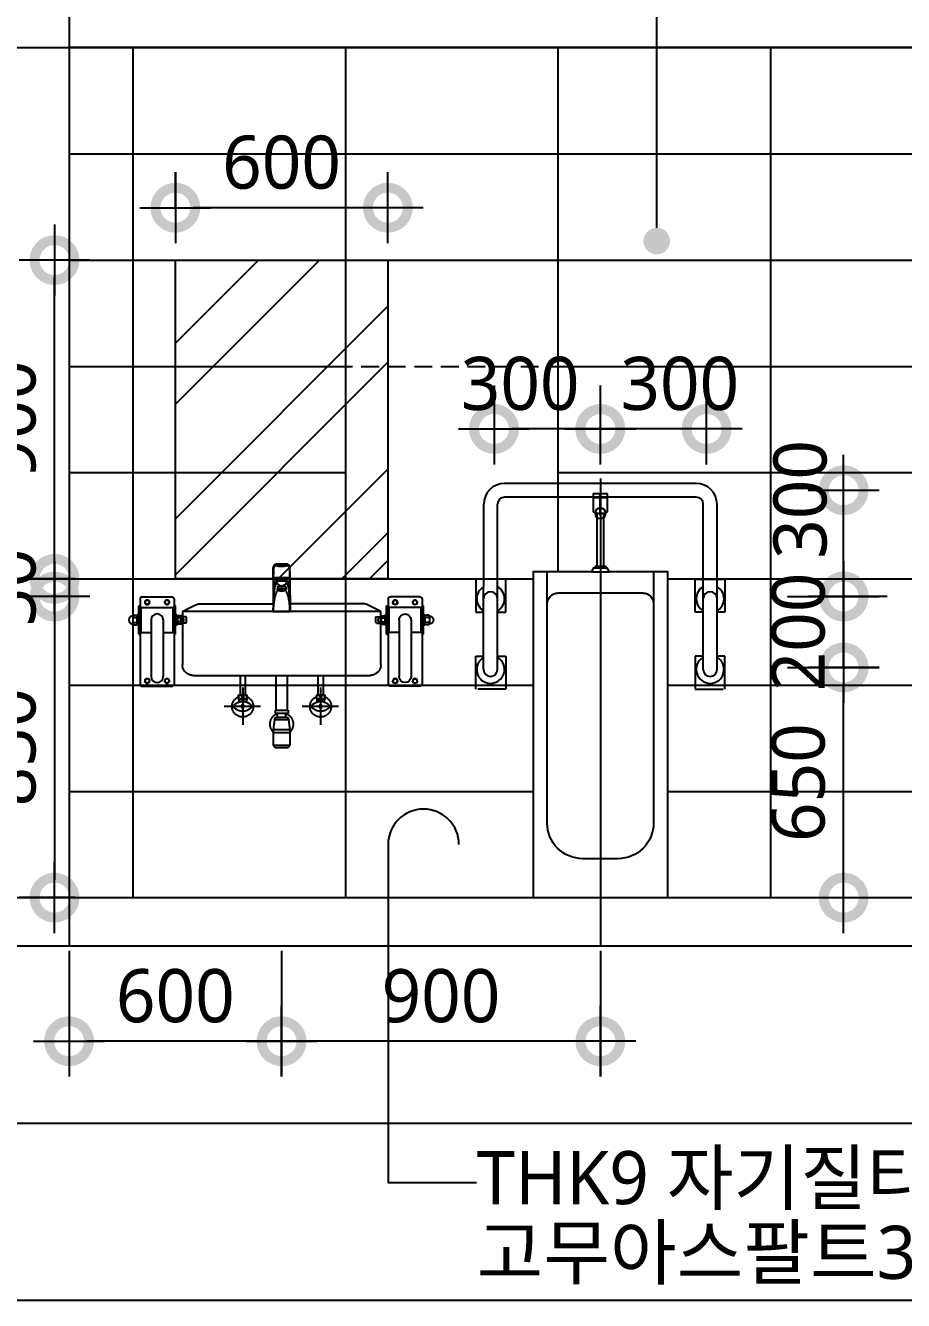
# Model space of a CAD drawing. Header units: millimetres. Extents: x 2213 to 82676, y 1050 to 28650.
# Drawn here: x 19831 to 22310, y 1550 to 5150 of the extents above; entities that cross this region are included whole.
import ezdxf
from ezdxf import colors
from ezdxf.entities.mleader import LeaderData, LeaderLine
from ezdxf.enums import TextEntityAlignment as Align
from ezdxf.math import Vec2, Vec3

# ---------------------------------------------------------------- set-up
doc = ezdxf.new("R2010")
doc.units = ezdxf.units.MM
doc.header["$LTSCALE"] = 200
doc.header["$PDMODE"] = 3
for name, pattern in [('CEN', [62, 60, -1, 0, -1]), ('CEN-GAUN', [32.2, 30, -1, 0.2, -1]), ('CENTERX2', [101.6, 63.5, -12.7, 12.7, -12.7]), ('HIDDEN', [0.375, 0.25, -0.125])]:
    doc.linetypes.add(name, pattern=pattern)
doc.layers.get('Defpoints').update_dxf_attribs({"color": 137})
for name, color, linetype in [('01-CEN', 1, 'CEN'), ('01HAT', 8, 'Continuous'), ('01TOILET', 6, 'Continuous'), ('1', 1, 'Continuous'), ('2', 2, 'Continuous'), ('A-ELE-2', 9, 'Continuous'), ('A-FIX', 5, 'Continuous'), ('A-HAT', 253, 'Continuous'), ('CEN', 1, 'CEN-GAUN'), ('DIM', 7, 'Continuous'), ('FIN', 5, 'Continuous'), ('FIX', 7, 'Continuous'), ('FUR', 8, 'HIDDEN'), ('HAT-BRICK', 8, 'Continuous'), ('SYM-LEAD', 6, 'Continuous'), ('TEXT', 3, 'Continuous'), ('방수한계선', 4, 'HIDDEN')]:
    doc.layers.add(name, color=color, linetype=linetype)
doc.layers.add('02Waste', color=171, linetype='Continuous', plot=False)
doc.styles.add('맑은고딕', font='malgun.ttf')
doc.styles.add('스타일1', font='malgun.ttf')
doc.dimstyles.new('CJA-50', dxfattribs={"dimscale": 50, "dimtxt": 3, "dimasz": 1, "dimexe": 2, "dimexo": 3, "dimgap": 1, "dimtad": 1, "dimdec": 0, "dimzin": 1, "dimdsep": 46, "dimlunit": 6, "dimtxsty": '스타일1', "dimblk": 'GAUN-DOT', "dimcen": -2, "dimdle": 2, "dimclrd": 256, "dimclre": 256, "dimclrt": 3, "dimadec": 0, "dimazin": 0, "dimtfac": 1, "dimtdec": 0, "dimtix": 1, "dimtmove": 2, "dimatfit": 3, "dimldrblk": 'DOTSMALL', "dimfxl": 1, "dimtolj": 1, "dimtzin": 1, "dimarcsym": 0})

# ---------------------------------------------------------------- blocks, each defined once
blk = doc.blocks.new('_DOT')
at = {"color": 0, "linetype": 'ByBlock'}
blk.add_line((-0.5, 0), (-1, 0), dxfattribs=at)
at = {"color": 0, "linetype": 'ByBlock', "const_width": 0.5}
blk.add_lwpolyline([(-0.25, 0, 1), (0.25, 0, 1)], format="xyb", close=True, dxfattribs=at)
blk = doc.blocks.new('GAUN-DOT')
at = {"linetype": 'ByBlock'}
for p, q in [((0, -2), (0, 2)), ((2, 0), (-2, 0))]:
    blk.add_line(p, q, dxfattribs=at)
at = {"const_width": 2.25}
blk.add_lwpolyline([(0, 0.28125, 1), (0, -0.28125, 1)], format="xyb", close=True, dxfattribs=at)
blk = doc.blocks.new('*D350')
at = {"layer": 'Defpoints', "color": 0, "transparency": 16777216}
for p in [(20554.5, 2687.4), (21454.5, 2687.4), (20554.5, 2282)]:
    blk.add_point(p, dxfattribs=at)
at = {"layer": 'DIM', "lineweight": -2, "transparency": 16777216}
for p, q in [((20554.5, 2537.4), (20554.5, 2182)), ((21454.5, 2537.4), (21454.5, 2182)), ((21404.5, 2282), (20604.5, 2282))]:
    blk.add_line(p, q, dxfattribs=at)
at = {"layer": 'DIM', "lineweight": -2, "transparency": 16777216, "xscale": 50, "yscale": 50, "zscale": 50, "rotation": 180}
blk.add_blockref('GAUN-DOT', (20554.5, 2282), dxfattribs=at)
at = {"layer": 'DIM', "lineweight": -2, "transparency": 16777216, "xscale": 50, "yscale": 50, "zscale": 50}
blk.add_blockref('GAUN-DOT', (21454.5, 2282), dxfattribs=at)
at = {"layer": 'DIM', "color": 3, "transparency": 16777216, "insert": (21004.5, 2409.5), "char_height": 150, "attachment_point": 5, "style": '맑은고딕'}
blk.add_mtext('\\A1;900', dxfattribs=at)
blk = doc.blocks.new('_DotSmall')
at = {"layer": 'DIM'}
h = blk.add_hatch(color=256, dxfattribs=at)
edge = h.paths.add_edge_path()
edge.add_arc((0, 0), 0.2, 0, 360)
at = {"layer": 'DIM', "linetype": 'ByBlock'}
blk.add_circle((0, 0), 0.2, dxfattribs=at)
blk = doc.blocks.new('*D351')
at = {"layer": 'Defpoints', "color": 0, "transparency": 16777216}
for p in [(21832.9, 3337.3), (22141.3, 3337.3), (21943.9, 2687.4)]:
    blk.add_point(p, dxfattribs=at)
at = {"layer": 'DIM', "lineweight": -2, "transparency": 16777216}
for p, q in [((21982.9, 3337.3), (22241.3, 3337.3)), ((22141.3, 2737.4), (22141.3, 3287.3)), ((22093.9, 2687.4), (22241.3, 2687.4))]:
    blk.add_line(p, q, dxfattribs=at)
at = {"layer": 'DIM', "lineweight": -2, "transparency": 16777216, "xscale": 50, "yscale": 50, "zscale": 50}
for p, rotation in [((22141.3, 3337.3), 90), ((22141.3, 2687.4), 270)]:
    blk.add_blockref('GAUN-DOT', p, dxfattribs=dict(at, rotation=rotation))
at = {"layer": 'DIM', "color": 3, "transparency": 16777216, "insert": (22013.8, 3012.3), "char_height": 150, "attachment_point": 5, "rotation": 90, "style": '맑은고딕'}
blk.add_mtext('\\A1;650', dxfattribs=at)
blk = doc.blocks.new('*D352')
at = {"layer": 'Defpoints', "color": 0, "transparency": 16777216}
for p in [(21154.2, 4010.7), (21154.2, 3983.6), (21454.5, 3796.6)]:
    blk.add_point(p, dxfattribs=at)
at = {"layer": 'DIM', "lineweight": -2, "transparency": 16777216}
for p, q in [((21154.2, 4133.6), (21154.2, 4110.7)), ((21454.5, 3946.6), (21454.5, 4110.7)), ((21404.5, 4010.7), (21204.2, 4010.7))]:
    blk.add_line(p, q, dxfattribs=at)
at = {"layer": 'DIM', "lineweight": -2, "transparency": 16777216, "xscale": 50, "yscale": 50, "zscale": 50, "rotation": 180}
blk.add_blockref('GAUN-DOT', (21154.2, 4010.7), dxfattribs=at)
at = {"layer": 'DIM', "lineweight": -2, "transparency": 16777216, "xscale": 50, "yscale": 50, "zscale": 50}
blk.add_blockref('GAUN-DOT', (21454.5, 4010.7), dxfattribs=at)
at = {"layer": 'DIM', "color": 3, "transparency": 16777216, "insert": (21228.1, 4138.2), "char_height": 150, "attachment_point": 5, "style": '맑은고딕'}
blk.add_mtext('\\A1;300', dxfattribs=at)
blk = doc.blocks.new('*D353')
at = {"layer": 'Defpoints', "color": 0, "transparency": 16777216}
for p in [(21454.2, 4010.7), (21454.2, 3983.6), (21754.5, 3796.6)]:
    blk.add_point(p, dxfattribs=at)
at = {"layer": 'DIM', "lineweight": -2, "transparency": 16777216}
for p, q in [((21454.2, 4133.6), (21454.2, 4110.7)), ((21754.5, 3946.6), (21754.5, 4110.7)), ((21704.5, 4010.7), (21504.2, 4010.7))]:
    blk.add_line(p, q, dxfattribs=at)
at = {"layer": 'DIM', "lineweight": -2, "transparency": 16777216, "xscale": 50, "yscale": 50, "zscale": 50, "rotation": 180}
blk.add_blockref('GAUN-DOT', (21454.2, 4010.7), dxfattribs=at)
at = {"layer": 'DIM', "lineweight": -2, "transparency": 16777216, "xscale": 50, "yscale": 50, "zscale": 50}
blk.add_blockref('GAUN-DOT', (21754.5, 4010.7), dxfattribs=at)
at = {"layer": 'DIM', "color": 3, "transparency": 16777216, "insert": (21678.7, 4138.2), "char_height": 150, "attachment_point": 5, "style": '맑은고딕'}
blk.add_mtext('\\A1;300', dxfattribs=at)
blk = doc.blocks.new('*D354')
at = {"layer": 'Defpoints', "color": 0, "transparency": 16777216}
for p in [(22114.2, 3537.7), (22141.3, 3537.7), (21832.9, 3337.3)]:
    blk.add_point(p, dxfattribs=at)
at = {"layer": 'DIM', "lineweight": -2, "transparency": 16777216}
for p, q in [((22141.3, 3587.7), (22141.3, 3637.7)), ((22141.3, 3337.3), (22141.3, 3537.7)), ((22264.2, 3537.7), (22241.3, 3537.7)), ((21982.9, 3337.3), (22241.3, 3337.3)), ((22141.3, 3287.3), (22141.3, 3237.3))]:
    blk.add_line(p, q, dxfattribs=at)
at = {"layer": 'DIM', "lineweight": -2, "transparency": 16777216, "xscale": 50, "yscale": 50, "zscale": 50}
for p, rotation in [((22141.3, 3537.7), 270), ((22141.3, 3337.3), 90)]:
    blk.add_blockref('GAUN-DOT', p, dxfattribs=dict(at, rotation=rotation))
at = {"layer": 'DIM', "color": 3, "transparency": 16777216, "insert": (22013.8, 3437.5), "char_height": 150, "attachment_point": 5, "rotation": 90, "style": '맑은고딕'}
blk.add_mtext('\\A1;200', dxfattribs=at)
blk = doc.blocks.new('*D355')
at = {"layer": 'Defpoints', "color": 0, "transparency": 16777216}
for p in [(21943.9, 3837.7), (22141.3, 3837.7), (21832.9, 3537.3)]:
    blk.add_point(p, dxfattribs=at)
at = {"layer": 'DIM', "lineweight": -2, "transparency": 16777216}
for p, q in [((22141.3, 3887.7), (22141.3, 3937.7)), ((22093.9, 3837.7), (22241.3, 3837.7)), ((22141.3, 3537.3), (22141.3, 3837.7)), ((21982.9, 3537.3), (22241.3, 3537.3)), ((22141.3, 3487.3), (22141.3, 3437.3))]:
    blk.add_line(p, q, dxfattribs=at)
at = {"layer": 'DIM', "lineweight": -2, "transparency": 16777216, "xscale": 50, "yscale": 50, "zscale": 50}
for p, rotation in [((22141.3, 3837.7), 270), ((22141.3, 3537.3), 90)]:
    blk.add_blockref('GAUN-DOT', p, dxfattribs=dict(at, rotation=rotation))
at = {"layer": 'DIM', "color": 3, "transparency": 16777216, "insert": (22019, 3811.7), "char_height": 150, "attachment_point": 5, "rotation": 90, "style": '맑은고딕'}
blk.add_mtext('\\A1;300', dxfattribs=at)
blk = doc.blocks.new('2E-T203')
at = {"layer": '01TOILET'}
for p, q in [((20, 1130), (-20, 1130)), ((-10, 1085), (10, 1085)), ((25, 920), (-25, 920)), ((-20, 930), (20, 930)), ((-15, 935), (15, 935)), ((-120, 860), (120, 860))]:
    blk.add_line(p, q, dxfattribs=at)
blk.add_lwpolyline([(-20, 1140), (20, 1140), (20, 1090), (10, 1085), (10, 935), (15, 935), (15, 930), (20, 930), (25, 920), (190, 920), (190, 0), (-190, 0), (-190, 920), (-25, 920), (-20, 930), (-15, 930), (-15, 935), (-10, 935), (-10, 1085), (-20, 1090)], close=True, dxfattribs=at)
blk.add_lwpolyline([(-150, 920), (-150, 210, 0.414214), (-50, 110), (50, 110, 0.414214), (150, 210), (150, 920)], format="xyb", dxfattribs=at)
blk.add_circle((0, 1085), 15, dxfattribs=at)
for centre, start, end in [((-120, 830), 90, 180), ((120, 830), 0, 90)]:
    blk.add_arc(centre, 30, start, end, dxfattribs=at)
blk = doc.blocks.new('SAN-SA2')
at = {"layer": 'CEN'}
blk.add_line((0, 1183.2), (0, -136.2), dxfattribs=at)
at = {"layer": 'FIN'}
blk.add_line((-0.3, 1080), (-0.3, 1140), dxfattribs=at)
at = {"layer": 'FIX', "color": 4}
for p, q in [((270.4, 1169.5), (-270.4, 1169.5)), ((270.4, 1130.5), (-270.4, 1130.5)), ((-329.6, 644), (-329.4, 1110.5)), ((-290.4, 644), (-290.4, 1110.5)), ((290.4, 644), (290.4, 1110.5)), ((329.6, 644), (329.4, 1110.5)), ((-351.3, 899.1), (-351.3, 806.3)), ((-267.3, 899.1), (-346.4, 899.1)), ((-267.3, 806.3), (-267.3, 899.1)), ((267.3, 899.1), (346.4, 899.1)), ((267.3, 806.3), (267.3, 899.1)), ((351.3, 899.1), (351.3, 806.3)), ((-351.3, 806.3), (-329.6, 806.3)), ((-290.4, 806.3), (-267.3, 806.3)), ((290.4, 806.3), (267.3, 806.3)), ((351.3, 806.3), (329.6, 806.3)), ((-351.3, 588.9), (-351.3, 681.7)), ((-351.3, 681.7), (-329.6, 681.7)), ((-290.4, 681.7), (-267.3, 681.7)), ((-267.3, 681.7), (-267.3, 588.9)), ((267.3, 681.7), (267.3, 588.9)), ((290.4, 681.7), (267.3, 681.7)), ((351.3, 681.7), (329.6, 681.7)), ((351.3, 588.9), (351.3, 681.7)), ((-267.3, 588.9), (-346.4, 588.9)), ((267.3, 588.9), (346.4, 588.9))]:
    blk.add_line(p, q, dxfattribs=at)
for centre, radius, start, end in [((-270.4, 1110.5), 59, 90, 180), ((270.4, 1110.5), 59, 0, 90), ((-270.4, 1110.5), 20, 90, 180), ((270.4, 1110.5), 20, 0, 90), ((-309.9, 843.8), 39.2, 120.0939, 241.474), ((-309.9, 843.8), 39.2, 300, 60.0938), ((309.9, 843.8), 39.2, 119.9062, 240), ((309.9, 843.8), 39.2, 298.526, 59.9061), ((-310, 844), 19.6, 0, 180), ((310, 844), 19.6, 0, 180), ((-309.9, 644.2), 39.2, 118.526, 60.0938), ((309.9, 644.2), 39.2, 119.9062, 61.474), ((-310, 644), 19.6, 180, 0), ((310, 644), 19.6, 180, 0)]:
    blk.add_arc(centre, radius, start, end, dxfattribs=at)
at = {"layer": 'FUR', "xscale": -1}
blk.add_blockref('2E-T203', (0, 0), dxfattribs=at)
blk = doc.blocks.new('세면대221-FR')
h = blk.add_hatch()
h.set_pattern_fill('ANSI37', color=256, scale=7, style=0)
h.set_pattern_definition([(45, (23542.4129, -1227.2334), (-0.61871843, 0.61871843), []), (135, (23542.4129, -1227.2334), (-0.61871843, -0.61871843), [])])
edge = h.paths.add_edge_path()
edge.add_ellipse((27376, -520.4), major_axis=(-10, 0), ratio=0.258819, start_angle=270, end_angle=337.2712)
edge.add_ellipse((27376, -518.4), major_axis=(-10, 0), ratio=0.258819, start_angle=22.7288, end_angle=90)
edge.add_line((27376, -521), (27376, -517.8))
edge = h.paths.add_edge_path()
edge.add_ellipse((27376, -520.4), major_axis=(-10, 0), ratio=0.258819, start_angle=202.7288, end_angle=270)
edge.add_line((27376, -517.8), (27376, -521))
edge.add_ellipse((27376, -518.4), major_axis=(-10, 0), ratio=0.258819, start_angle=90, end_angle=157.2712)
for p, q in [((27352.5, -485.2), (27352.5, -459.2)), ((27399.5, -485.2), (27399.5, -459.2)), ((27352.5, -486.8), (27352, -581.8)), ((27399.5, -485.2), (27352.5, -485.2)), ((27399.5, -486.8), (27352.5, -486.8)), ((27361.8, -495), (27361.8, -493.9)), ((27390.3, -493.9), (27390.3, -495)), ((27399.5, -486.8), (27400, -581.8)), ((27364, -512.1), (27364, -518)), ((27365.1, -520.7), (27364.1, -518.3)), ((27387, -520.7), (27388, -518.3)), ((27388, -512.1), (27388, -518)), ((27400, -581.8), (27352, -581.8))]:
    blk.add_line(p, q)
at = {"linetype": 'CENTERX2', "ltscale": 50}
for p, q in [((27258.5, -761.8), (27258.5, -816.5)), ((27273.5, -761.8), (27273.5, -816.5)), ((27478.5, -761.8), (27478.5, -816.5)), ((27493.5, -761.8), (27493.5, -816.5)), ((27278, -816.5), (27254, -816.5)), ((27254, -816.5), (27254, -829.5)), ((27266, -795.8), (27266, -901)), ((27278, -816.5), (27278, -829.5)), ((27486, -795.8), (27486, -901)), ((27215.3, -849.3), (27317.9, -849.3)), ((27278, -829.5), (27254, -829.5)), ((27255.5, -829.5), (27255.5, -837)), ((27276.5, -829.5), (27276.5, -837)), ((27358, -860.2), (27358, -869.5)), ((27394, -860.2), (27394, -869.5)), ((27435.3, -849.3), (27537.9, -849.3)), ((27475.5, -829.5), (27475.5, -837)), ((27496.5, -829.5), (27496.5, -837)), ((27356, -887.5), (27396, -887.5)), ((27364, -879.5), (27364, -869.5)), ((27388, -879.5), (27388, -869.5)), ((27352, -915.4), (27400, -915.4))]:
    blk.add_line(p, q, dxfattribs=at)
for points in [[(27096, -581.8, -0.024177), (27141, -559.3), (27352.2, -559.3)], [(27656, -581.8, 0.031166), (27611, -559.3), (27399.9, -559.3)]]:
    blk.add_lwpolyline(points, format="xyb")
blk.add_lwpolyline([(27096, -581.8), (27656, -581.8), (27656, -731.8, -0.414214), (27626, -761.8), (27126, -761.8, -0.414214), (27096, -731.8)], format="xyb", close=True, dxfattribs=at)
for points in [[(27360, -761.8), (27360, -860.2)], [(27392, -761.8), (27392, -860.2)], [(27474, -829.5), (27498, -829.5), (27498, -816.5), (27474, -816.5), (27474, -829.5)], [(27394, -860.2), (27358, -860.2)], [(27358, -869.5), (27394, -869.5)], [(27399, -958.4), (27353, -958.4)]]:
    blk.add_lwpolyline(points, dxfattribs=at)
for points in [[(27508.8, -844.1, 0.388889), (27463.3, -844.1, 0.44), (27463.3, -854.4, 0.388889), (27508.8, -854.4, 0.44), (27508.8, -844.1)], [(27363, -869.5, 0.513531), (27352, -921.2)], [(27396, -887.5), (27400, -915.3, -0.024922), (27400, -915.4), (27400, -922.3, -0.414214), (27399, -923.3), (27353, -923.3, -0.414214), (27352, -922.3), (27352, -915.4, -0.024922), (27352.1, -915.3), (27356, -887.5)], [(27396, -887.5), (27392.6, -880.6, 0.284079), (27390.8, -879.5), (27361.3, -879.5, 0.284079), (27359.5, -880.6), (27356, -887.5)], [(27400, -921.2, 0.51353), (27389.1, -869.5)], [(27353, -923.3), (27353, -958.4, 0.148587), (27353.4, -959.5), (27357.2, -965.2, 0.250226), (27358.9, -966.1), (27393.2, -966.1, 0.250226), (27394.9, -965.2), (27398.7, -959.5, 0.148587), (27399, -958.4), (27399, -923.3)]]:
    blk.add_lwpolyline(points, format="xyb", dxfattribs=at)
for centre, radius in [((27259.1, -823.1), 5), ((27273, -822.9), 5), ((27479.1, -823.1), 5), ((27493, -822.9), 5), ((27266, -849.3), 4.5), ((27486, -849.3), 4.5)]:
    blk.add_circle(centre, radius, dxfattribs=at)
for centre, radius, start, end in [((27369.7, -459.2), 17.1, 157.7871, 180), ((27361.2, -455.7), 8, 104.5511, 157.7871), ((27376, -512.9), 67, 75.4489, 104.5511), ((27390.9, -455.7), 8, 22.2129, 75.4489), ((27382.4, -459.2), 17.1, 0, 22.2129), ((27451.8, -513.6), 100, 163.5148, 164.4695), ((27300.3, -513.6), 100, 15.5305, 16.4852)]:
    blk.add_arc(centre, radius, start, end)
for centre, radius, start, end in [((27266, -849.3), 30, 113.578, 66.4216), ((27486, -849.3), 30, 113.5779, 66.4216), ((27248, -849.3), 7, 132.501, 227.499), ((27266, -868.9), 33.6, 47.499, 132.501), ((27266, -829.6), 33.6, 227.499, 312.501), ((27284, -849.3), 7, 312.501, 47.499)]:
    blk.add_arc(centre, radius, start, end, dxfattribs=at)
for centre, major_axis, ratio, start_param, end_param in [((27375.4, -495.9), (-13.2, 4.2), 0.963674, 0.327177, 1.692071), ((27362.3, -493.9), (-0.438, 0.242), 0.985024, 6.26276, 6.804264), ((27375.5, -494.9), (13.8, 0), 0.087155, 3.227859, 4.712181), ((27376.6, -494.9), (-13.8, 0), 0.087155, 1.571005, 3.055326), ((27376.6, -495.9), (13.2, 4.2), 0.963674, 4.591114, 5.956008), ((27389.8, -493.9), (0.438, 0.242), 0.985024, 5.762112, 6.317345), ((27376, -518), (-12, 0), 0.258819, 3.034181, 6.390597), ((27376, -512.1), (-12, 0), 0.258819, 3.141593, 6.283185), ((27376, -518.4), (-10, 0), 0.258819, 0.396693, 2.7449)]:
    blk.add_ellipse(centre, major_axis=major_axis, ratio=ratio, start_param=start_param, end_param=end_param)
for major_axis in [(-11, 0), (-10, 0)]:
    blk.add_ellipse((27376, -520.4), major_axis=major_axis, ratio=0.258819)
for points, knots in [([(27352.5, -461), (27352.5, -460.4), (27352.6, -459.8), (27352.6, -458.4), (27352.7, -457.6), (27353.1, -455.4), (27353.4, -454.1), (27354.9, -450.9), (27356.5, -449.7), (27360.5, -449), (27362.1, -449), (27365.7, -449.3), (27367, -449.4), (27369.7, -449.6), (27370.7, -449.7), (27373.1, -449.9), (27374.5, -449.9), (27376, -449.9)], [0, 0, 0, 0, 0.055247, 0.055247, 0.141133, 0.141133, 0.312907, 0.312907, 0.656453, 0.656453, 0.828227, 0.828227, 0.914113, 0.914113, 0.957057, 0.957057, 1, 1, 1, 1]), ([(27352.5, -484.9), (27352.5, -484.6), (27352.5, -484), (27352.6, -482.5), (27352.6, -481.7), (27352.6, -479), (27352.6, -477.2), (27352.8, -471.7), (27352.9, -468.4), (27353.3, -462.5), (27353.6, -459.8), (27354.3, -455.6), (27354.8, -454), (27356, -451.8), (27356.7, -451.1), (27358.5, -450.4), (27359.6, -450.4), (27362.2, -450.6), (27363.8, -451), (27367.1, -451.5), (27368.3, -451.7), (27370.7, -451.9), (27371.6, -452), (27373.7, -452.1), (27374.8, -452.1), (27376, -452.1)], [0, 0, 0, 0, 0.029977, 0.029977, 0.061268, 0.061268, 0.12385, 0.12385, 0.249014, 0.249014, 0.374179, 0.374179, 0.499343, 0.499343, 0.624507, 0.624507, 0.749671, 0.749671, 0.874836, 0.874836, 0.937418, 0.937418, 0.968709, 0.968709, 1, 1, 1, 1]), ([(27376, -453.6), (27374.9, -453.6), (27373.7, -453.6), (27371.8, -453.4), (27371, -453.4), (27368.7, -453.1), (27367.6, -452.9), (27364.4, -452.3), (27362.9, -452), (27359, -451.6), (27357.3, -452), (27355.3, -455.3), (27354.8, -456.8), (27353.9, -460.8), (27353.6, -463.4), (27353.1, -469.2), (27352.9, -472.3), (27352.7, -477.5), (27352.7, -479.3), (27352.6, -481.8), (27352.6, -482.7), (27352.6, -484.1), (27352.5, -484.7), (27352.5, -485)], [0, 0, 0, 0, 0.03125, 0.03125, 0.0625, 0.0625, 0.125, 0.125, 0.25, 0.25, 0.5, 0.5, 0.625, 0.625, 0.75, 0.75, 0.875, 0.875, 0.9375, 0.9375, 0.96875, 0.96875, 1, 1, 1, 1]), ([(27358.6, -448.2), (27359, -448), (27359.5, -447.9), (27361.4, -447.6), (27363, -447.5), (27366.4, -447.8), (27367.6, -447.9), (27370.1, -448.1), (27371, -448.2), (27373.2, -448.3), (27374.6, -448.4), (27376, -448.4)], [0, 0, 0, 0, 0.176828, 0.176828, 0.588414, 0.588414, 0.794207, 0.794207, 0.897103, 0.897103, 1, 1, 1, 1]), ([(27376, -448.4), (27377.5, -448.4), (27378.9, -448.3), (27381.1, -448.2), (27382, -448.1), (27384.5, -447.9), (27385.8, -447.8), (27388, -447.6), (27388.9, -447.6), (27390.6, -447.6), (27391.4, -447.7), (27392.5, -447.9), (27393, -448), (27393.4, -448.2)], [0, 0, 0, 0, 0.10427, 0.10427, 0.20854, 0.20854, 0.417079, 0.417079, 0.625619, 0.625619, 0.834159, 0.834159, 1, 1, 1, 1]), ([(27399.6, -461), (27399.6, -460.4), (27399.5, -459.8), (27399.4, -458.4), (27399.4, -457.6), (27399, -455.4), (27398.7, -454.1), (27397.2, -450.9), (27395.6, -449.7), (27391.6, -449), (27390, -449), (27386.4, -449.3), (27385.1, -449.4), (27382.4, -449.6), (27381.4, -449.7), (27379, -449.9), (27377.6, -449.9), (27376, -449.9)], [0, 0, 0, 0, 0.055247, 0.055247, 0.141133, 0.141133, 0.312907, 0.312907, 0.656453, 0.656453, 0.828227, 0.828227, 0.914113, 0.914113, 0.957057, 0.957057, 1, 1, 1, 1]), ([(27376, -452.1), (27377.3, -452.1), (27378.4, -452.1), (27380.5, -452), (27381.4, -451.9), (27383.8, -451.7), (27385, -451.5), (27388.3, -451), (27389.8, -450.6), (27393.8, -450.2), (27395.5, -450.7), (27397.3, -453.9), (27397.8, -455.5), (27398.5, -459.6), (27398.8, -462.3), (27399.2, -468.3), (27399.3, -471.6), (27399.5, -477), (27399.5, -478.9), (27399.5, -481.6), (27399.5, -482.5), (27399.6, -484), (27399.6, -484.6), (27399.6, -484.9)], [0, 0, 0, 0, 0.03125, 0.03125, 0.0625, 0.0625, 0.125, 0.125, 0.25, 0.25, 0.5, 0.5, 0.625, 0.625, 0.75, 0.75, 0.875, 0.875, 0.9375, 0.9375, 0.96875, 0.96875, 1, 1, 1, 1]), ([(27399.6, -485), (27399.6, -484.7), (27399.5, -484.1), (27399.5, -482.7), (27399.5, -481.8), (27399.4, -479.3), (27399.4, -477.5), (27399.2, -472.4), (27399, -469.2), (27398.5, -463.5), (27398.2, -461), (27397.3, -456.8), (27396.8, -455.3), (27395.5, -453.2), (27394.8, -452.5), (27392.9, -451.8), (27391.8, -451.8), (27389.2, -452), (27387.7, -452.3), (27384.5, -452.9), (27383.4, -453.1), (27381.1, -453.4), (27380.3, -453.4), (27378.4, -453.6), (27377.2, -453.6), (27376, -453.6)], [0, 0, 0, 0, 0.03125, 0.03125, 0.0625, 0.0625, 0.125, 0.125, 0.25, 0.25, 0.375, 0.375, 0.5, 0.5, 0.625, 0.625, 0.75, 0.75, 0.875, 0.875, 0.9375, 0.9375, 0.96875, 0.96875, 1, 1, 1, 1]), ([(27352.3, -581.5), (27352.4, -579.9), (27352.4, -578.3), (27352.4, -575.1), (27352.4, -573.5), (27352.5, -568.7), (27352.6, -565.6), (27352.8, -556.2), (27353, -550.3), (27353.5, -539.4), (27353.8, -534.4), (27354.6, -525.4), (27355, -521.5), (27355.9, -515), (27356.4, -512.4), (27357.2, -509.5), (27357.4, -508.8), (27358, -507.3), (27358.2, -506.5), (27359.6, -502.7), (27360.6, -499.4), (27361.7, -496.1)], [0, 0, 0, 0, 0.03125, 0.03125, 0.0625, 0.0625, 0.125, 0.125, 0.25, 0.25, 0.375, 0.375, 0.5, 0.5, 0.625, 0.625, 0.6875, 0.6875, 0.75, 0.75, 1, 1, 1, 1]), ([(27361.8, -493.9), (27360.2, -496.8), (27358.6, -500.1), (27356.7, -505.3), (27356.3, -506.5), (27355.7, -508.3), (27355.5, -508.6), (27355.1, -508.5), (27354.9, -508), (27354.3, -505.8), (27353.9, -503.1), (27353.4, -497.8), (27353.3, -495.8), (27353.1, -492.6), (27353.1, -491.6), (27353, -489.4), (27352.9, -488.2), (27352.9, -486.8)], [0, 0, 0, 0, 0.5, 0.5, 0.625, 0.625, 0.6875, 0.6875, 0.75, 0.75, 0.875, 0.875, 0.9375, 0.9375, 0.96875, 0.96875, 1, 1, 1, 1]), ([(27352.9, -486.8), (27352.9, -488.2), (27353, -489.3), (27353.1, -491.5), (27353.1, -492.6), (27353.3, -495.7), (27353.5, -497.6), (27353.9, -502.9), (27354.3, -505.6), (27354.9, -507.8), (27355.1, -508.2), (27355.5, -508.3), (27355.7, -508.1), (27355.9, -507.7)], [0, 0, 0, 0, 0.086304, 0.086304, 0.172607, 0.172607, 0.345214, 0.345214, 0.690429, 0.690429, 0.863036, 0.863036, 1, 1, 1, 1]), ([(27361.8, -493.7), (27361.7, -494), (27361.2, -494.8), (27360.4, -496.3), (27359.6, -498.1), (27358.8, -499.8), (27358.1, -501.5), (27357.4, -503.1), (27356.8, -504.7), (27356.4, -506.1), (27356, -507.1), (27355.9, -507.6), (27355.8, -507.9), (27355.7, -508), (27355.7, -508), (27355.7, -508)], [0, 0, 0, 0, 0.080269, 0.228603, 0.371615, 0.492812, 0.604279, 0.709069, 0.806733, 0.896616, 0.944459, 0.967209, 0.984736, 0.999101, 1, 1, 1, 1]), ([(27361.7, -496.1), (27361.7, -496.1), (27361.7, -496), (27361.7, -495.9), (27361.7, -495.8), (27361.7, -495.7), (27361.8, -495.6), (27361.8, -495.5), (27361.8, -495.4), (27361.8, -495.3), (27361.8, -495.2), (27361.8, -495.1), (27361.8, -495)], [0, 0, 0, 0, 0.275354, 0.275354, 0.275354, 0.550753, 0.550753, 0.550753, 0.825533, 0.825533, 0.825533, 1, 1, 1, 1]), ([(27375.5, -490.3), (27372, -490.3), (27368.5, -490.9), (27363.6, -492.5), (27362.1, -493.4), (27361.8, -493.9)], [0, 0, 0, 0, 0.5, 0.5, 1, 1, 1, 1]), ([(27363, -492.6), (27363, -492.6), (27362.8, -492.8), (27362.4, -493), (27362.1, -493.3), (27361.9, -493.5), (27361.8, -493.6), (27361.8, -493.7)], [0, 0, 0, 0, 0.069955, 0.366618, 0.668091, 0.949781, 1, 1, 1, 1]), ([(27363.1, -492.6), (27363.9, -492.1), (27365, -491.6), (27368.7, -490.4), (27372, -489.8), (27375.5, -489.7)], [0, 0, 0, 0, 0.361277, 0.361277, 1, 1, 1, 1]), ([(27376.6, -489.7), (27380.1, -489.8), (27383.4, -490.4), (27387.2, -491.6), (27388.3, -492.1), (27389, -492.6)], [0, 0, 0, 0, 0.632436, 0.632436, 1, 1, 1, 1]), ([(27390.3, -493.9), (27390, -493.4), (27388.5, -492.5), (27383.5, -490.9), (27380.2, -490.3), (27376.6, -490.3)], [0, 0, 0, 0, 0.5, 0.5, 1, 1, 1, 1]), ([(27390.3, -493.7), (27390.3, -493.6), (27390.2, -493.5), (27390, -493.3), (27389.7, -493), (27389.4, -492.8), (27389.1, -492.7), (27389.1, -492.6)], [0, 0, 0, 0, 0.059607, 0.291171, 0.606391, 0.932673, 1, 1, 1, 1]), ([(27399.2, -486.8), (27399.2, -488.3), (27399.1, -489.4), (27399, -491.5), (27399, -492.6), (27398.8, -495.7), (27398.7, -497.8), (27398.4, -501.3), (27398.2, -502.9), (27397.8, -505.5), (27397.6, -506.5), (27397.2, -508), (27397, -508.5), (27396.6, -508.6), (27396.4, -508.3), (27395.8, -506.5), (27395.4, -505.3), (27393.5, -500.1), (27391.9, -496.8), (27390.3, -493.9)], [0, 0, 0, 0, 0.03125, 0.03125, 0.0625, 0.0625, 0.125, 0.125, 0.1875, 0.1875, 0.25, 0.25, 0.3125, 0.3125, 0.375, 0.375, 0.5, 0.5, 1, 1, 1, 1]), ([(27396.4, -508), (27396.4, -508), (27396.4, -508), (27396.3, -507.9), (27396.2, -507.6), (27396.1, -507.2), (27395.9, -506.5), (27395.6, -505.7), (27395.2, -504.6), (27394.7, -503.2), (27394, -501.6), (27393.4, -499.9), (27392.6, -498.3), (27391.8, -496.6), (27391, -495.1), (27390.5, -494.1), (27390.3, -493.7)], [0, 0, 0, 0, 0.008544, 0.024611, 0.042457, 0.061431, 0.092477, 0.143193, 0.194133, 0.291303, 0.393966, 0.504737, 0.622577, 0.748222, 0.885676, 1, 1, 1, 1]), ([(27390.3, -495), (27390.3, -495.1), (27390.3, -495.2), (27390.3, -495.3), (27390.3, -495.4), (27390.3, -495.5), (27390.3, -495.6), (27390.4, -495.7), (27390.4, -495.8), (27390.4, -495.9), (27390.4, -496), (27390.4, -496.1), (27390.4, -496.1)], [0, 0, 0, 0, 0.175016, 0.175016, 0.175016, 0.450335, 0.450335, 0.450335, 0.724932, 0.724932, 0.724932, 1, 1, 1, 1]), ([(27390.4, -496.1), (27391.4, -499.4), (27392.5, -502.6), (27393.8, -506.4), (27394.1, -507.1), (27394.6, -508.6), (27394.9, -509.3), (27395.6, -512), (27396.1, -514.5), (27397, -520.8), (27397.5, -524.8), (27398.2, -533.8), (27398.6, -538.8), (27399.1, -549.9), (27399.3, -555.9), (27399.5, -565.3), (27399.6, -568.5), (27399.7, -573.4), (27399.7, -575), (27399.7, -578.2), (27399.7, -579.9), (27399.8, -581.5)], [0, 0, 0, 0, 0.25, 0.25, 0.3125, 0.3125, 0.375, 0.375, 0.5, 0.5, 0.625, 0.625, 0.75, 0.75, 0.875, 0.875, 0.9375, 0.9375, 0.96875, 0.96875, 1, 1, 1, 1]), ([(27396.2, -507.6), (27396.3, -507.8), (27396.3, -507.9), (27396.5, -508.2), (27396.6, -508.3), (27396.9, -508.3), (27397.1, -507.9), (27397.8, -505.7), (27398.2, -503), (27398.6, -497.7), (27398.8, -495.7), (27399, -492.6), (27399, -491.5), (27399.1, -489.4), (27399.2, -488.3), (27399.2, -486.8)], [0, 0, 0, 0, 0.054942, 0.054942, 0.140857, 0.140857, 0.312685, 0.312685, 0.656343, 0.656343, 0.828171, 0.828171, 0.914086, 0.914086, 1, 1, 1, 1]), ([(27365.8, -521.4), (27364.8, -522.3), (27363.9, -523.4), (27361.9, -526.8), (27360.9, -529.1), (27359, -534.7), (27358.1, -537.8), (27356.5, -544.8), (27355.8, -548.8), (27354.6, -557.3), (27354.1, -562), (27353.5, -569.2), (27353.3, -571.7), (27353, -575.3), (27352.9, -576.5), (27352.7, -579), (27352.7, -580.2), (27352.6, -581.5)], [0.047962, 0.047962, 0.047962, 0.047962, 0.1919518, 0.1919518, 0.3535615, 0.3535615, 0.5151711, 0.5151711, 0.6767807, 0.6767807, 0.8383904, 0.8383904, 0.9191952, 0.9191952, 0.9595976, 0.9595976, 1, 1, 1, 1]), ([(27399.5, -581.5), (27399.4, -580.2), (27399.4, -579), (27399.2, -576.5), (27399.1, -575.4), (27398.8, -571.7), (27398.6, -569.3), (27398, -562.1), (27397.5, -557.5), (27396.3, -548.9), (27395.6, -545), (27394, -537.9), (27393.1, -534.8), (27391.3, -529.3), (27390.3, -526.9), (27388.3, -523.5), (27387.3, -522.3), (27386.3, -521.4)], [0, 0, 0, 0, 0.0404138, 0.0404138, 0.0808277, 0.0808277, 0.1616554, 0.1616554, 0.3233107, 0.3233107, 0.4849661, 0.4849661, 0.6466214, 0.6466214, 0.8082768, 0.8082768, 0.9542949, 0.9542949, 0.9542949, 0.9542949])]:
    blk.add_open_spline(points, degree=3, knots=knots)
for points, degree in [([(27375.5, -489.7), (27375.9, -489.7), (27376.2, -489.7), (27376.6, -489.7)], 3), ([(27376.6, -490.3), (27376.2, -490.3), (27375.9, -490.3), (27375.5, -490.3)], 3), ([(27375.5, -496.1), (27375.9, -496.1), (27376.2, -496.1), (27376.6, -496.1)], 3), ([(27355.7, -508), (27355.7, -508.1)], 1), ([(27352.5, -571.7), (27352.4, -581.5)], 1), ([(27399.7, -581.5), (27399.6, -571.8)], 1)]:
    blk.add_open_spline(points, degree=degree)
blk = doc.blocks.new('A$C1C723B8E')
for p, q in [((36.8, 252), (122.8, 252)), ((27.8, 147), (27.8, 227)), ((27.8, 227), (31.8, 227)), ((31.8, 247), (31.8, 5)), ((31.8, 152), (31.8, 222)), ((31.8, 222), (34.8, 222)), ((34.8, 222), (124.8, 222)), ((34.8, 220), (34.8, 222)), ((34.8, 154), (34.8, 220)), ((48.2, 243.2), (44.6, 237)), ((44.6, 237), (48.2, 230.7)), ((55.4, 243.2), (48.2, 243.2)), ((48.2, 230.7), (55.4, 230.7)), ((59, 237), (55.4, 243.2)), ((55.4, 230.7), (59, 237)), ((104.2, 243.2), (100.6, 237)), ((100.6, 237), (104.2, 230.7)), ((111.4, 243.2), (104.2, 243.2)), ((104.2, 230.7), (111.4, 230.7)), ((115, 237), (111.4, 243.2)), ((111.4, 230.7), (115, 237)), ((124.8, 220), (124.8, 222)), ((127.8, 222), (124.8, 222)), ((124.8, 154), (124.8, 220)), ((127.8, 247), (127.8, 5)), ((131.8, 227), (127.8, 227)), ((127.8, 152), (127.8, 222)), ((131.8, 147), (131.8, 227)), ((8.5, 197.7), (10.1, 197.7)), ((10.8, 198.1), (10.8, 175.9)), ((10.9, 198.2), (12.4, 200.8)), ((12.4, 200.8), (22.1, 200.8)), ((12.4, 193.9), (22.1, 193.9)), ((12.4, 180.1), (22.1, 180.1)), ((23.5, 198.5), (22.1, 200.8)), ((23.8, 173), (23.8, 201)), ((27.8, 201), (23.8, 201)), ((62.8, 187), (62.8, 27)), ((96.8, 187), (96.8, 27)), ((131, 187), (134.7, 187)), ((131, 187), (134.7, 187)), ((133.8, 204), (131.8, 204)), ((133.8, 195.8), (133.8, 204)), ((148.3, 199), (133.8, 199)), ((133.8, 197.9), (133.8, 176)), ((136.8, 197.9), (133.8, 197.9)), ((133.8, 195.8), (133.8, 178)), ((136.8, 197.9), (136.8, 176)), ((136.8, 180.9), (136.8, 176)), ((136.9, 195.7), (138.2, 197.9)), ((138.2, 197.9), (145.4, 197.9)), ((145.4, 192.5), (138.2, 192.5)), ((145.4, 181.5), (138.2, 181.5)), ((146.6, 195.7), (145.4, 197.9)), ((146.6, 195.7), (145.4, 197.9)), ((146.8, 178.4), (146.8, 195.6)), ((148.8, 195.2), (147.5, 195.2)), ((148.3, 199), (148.3, 195.2)), ((160.3, 196), (148.3, 196)), ((162.3, 180), (162.3, 194)), ((8.5, 176.2), (10.1, 176.2)), ((10.9, 175.7), (12.4, 173.1)), ((12.4, 173.1), (22.1, 173.1)), ((23.5, 175.5), (22.1, 173.1)), ((27.8, 173), (23.8, 173)), ((27.8, 147), (31.8, 147)), ((31.8, 152), (34.8, 152)), ((34.8, 152), (34.8, 154)), ((34.8, 152), (62.8, 152)), ((96.8, 152), (124.8, 152)), ((124.8, 152), (124.8, 154)), ((127.8, 152), (124.8, 152)), ((131.8, 147), (127.8, 147)), ((133.8, 170), (131.8, 170)), ((133.8, 178.2), (133.8, 170)), ((136.8, 176), (133.8, 176)), ((148.3, 175), (133.8, 175)), ((136.9, 178.2), (138.2, 176)), ((138.2, 176), (145.4, 176)), ((146.6, 178.2), (145.4, 176)), ((146.6, 178.2), (145.4, 176)), ((148.8, 178.7), (147.5, 178.7)), ((148.3, 178.7), (148.3, 175)), ((160.3, 178), (148.3, 178)), ((48.2, 21.2), (44.6, 15)), ((44.6, 15), (48.2, 8.7)), ((55.4, 21.2), (48.2, 21.2)), ((48.2, 8.7), (55.4, 8.7)), ((59, 15), (55.4, 21.2)), ((55.4, 8.7), (59, 15)), ((104.2, 21.2), (100.6, 15)), ((100.6, 15), (104.2, 8.7)), ((111.4, 21.2), (104.2, 21.2)), ((104.2, 8.7), (111.4, 8.7)), ((115, 15), (111.4, 21.2)), ((111.4, 8.7), (115, 15)), ((36.8, 0), (122.8, 0))]:
    blk.add_line(p, q)
for centre in [(51.8, 237), (107.8, 237), (51.8, 15), (107.8, 15)]:
    blk.add_circle(centre, 6.25)
for centre, radius, start, end in [((36.8, 247), 5, 90, 180), ((122.8, 247), 5, 0, 90), ((10.8, 187), 11, 102.2388, 257.7612), ((10.1, 198.7), 1, 270, 330), ((14.6, 197.1), 3.83, 158.0203, 235.0384), ((26.2, 187), 15.4, 153.2767, 206.7233), ((14.6, 176.9), 3.83, 124.9616, 201.9797), ((20, 197.1), 3.83, 304.9616, 21.9797), ((8.4, 187), 15.4, 333.2767, 26.7233), ((20, 176.9), 3.83, 338.0203, 55.0384), ((79.8, 187), 17, 0, 180), ((139.6, 194.9), 2.76, 161.9164, 240.5963), ((148.1, 187), 11.3, 151.0777, 208.9223), ((139.6, 179.1), 2.76, 119.4037, 198.0836), ((144, 194.9), 2.76, 299.4037, 18.0836), ((135.5, 187), 11.3, 331.0777, 28.9223), ((144, 179.1), 2.76, 341.9164, 60.5963), ((147.5, 196.2), 1, 210, 270), ((146.8, 187), 8.5, 283.9306, 76.0694), ((160.3, 194), 2, 0, 90), ((160.3, 180), 2, 270, 0), ((10.1, 175.2), 1, 30, 90), ((147.5, 177.7), 1, 90, 150), ((36.8, 5), 5, 180, 270), ((79.8, 27), 17, 180, 0), ((122.8, 5), 5, 270, 0)]:
    blk.add_arc(centre, radius, start, end)
blk = doc.blocks.new('*D357')
at = {"layer": 'Defpoints', "color": 0, "transparency": 16777216}
for p in [(20254.5, 4635.3), (20254.5, 4487.4), (20854.5, 4487.4)]:
    blk.add_point(p, dxfattribs=at)
at = {"layer": 'DIM', "lineweight": -2, "transparency": 16777216}
for p, q in [((20254.5, 4637.4), (20254.5, 4735.3)), ((20854.5, 4637.4), (20854.5, 4735.3)), ((20804.5, 4635.3), (20304.5, 4635.3))]:
    blk.add_line(p, q, dxfattribs=at)
at = {"layer": 'DIM', "lineweight": -2, "transparency": 16777216, "xscale": 50, "yscale": 50, "zscale": 50, "rotation": 180}
blk.add_blockref('GAUN-DOT', (20254.5, 4635.3), dxfattribs=at)
at = {"layer": 'DIM', "lineweight": -2, "transparency": 16777216, "xscale": 50, "yscale": 50, "zscale": 50}
blk.add_blockref('GAUN-DOT', (20854.5, 4635.3), dxfattribs=at)
at = {"layer": 'DIM', "color": 3, "transparency": 16777216, "insert": (20554.5, 4762.8), "char_height": 150, "attachment_point": 5, "style": '맑은고딕'}
blk.add_mtext('\\A1;600', dxfattribs=at)
blk = doc.blocks.new('*D358')
at = {"layer": 'Defpoints', "color": 0, "transparency": 16777216}
for p in [(20122.1, 3537.4), (19913.3, 2687.4), (20122.1, 2687.4)]:
    blk.add_point(p, dxfattribs=at)
at = {"layer": 'DIM', "lineweight": -2, "transparency": 16777216}
for p, q in [((19972.1, 3537.4), (19813.3, 3537.4)), ((19913.3, 3487.4), (19913.3, 2737.4)), ((19972.1, 2687.4), (19813.3, 2687.4))]:
    blk.add_line(p, q, dxfattribs=at)
at = {"layer": 'DIM', "lineweight": -2, "transparency": 16777216, "xscale": 50, "yscale": 50, "zscale": 50}
for p, rotation in [((19913.3, 3537.4), 90), ((19913.3, 2687.4), 270)]:
    blk.add_blockref('GAUN-DOT', p, dxfattribs=dict(at, rotation=rotation))
at = {"layer": 'DIM', "color": 3, "transparency": 16777216, "insert": (19785.8, 3112.4), "char_height": 150, "attachment_point": 5, "rotation": 90, "style": '맑은고딕'}
blk.add_mtext('\\A1;850', dxfattribs=at)
blk = doc.blocks.new('*D359')
at = {"layer": 'Defpoints', "color": 0, "transparency": 16777216}
for p in [(19913.3, 4487.4), (20122.1, 4487.4), (20122.1, 3587.4)]:
    blk.add_point(p, dxfattribs=at)
at = {"layer": 'DIM', "lineweight": -2, "transparency": 16777216}
for p, q in [((19972.1, 4487.4), (19813.3, 4487.4)), ((19913.3, 3637.4), (19913.3, 4437.4)), ((19972.1, 3587.4), (19813.3, 3587.4))]:
    blk.add_line(p, q, dxfattribs=at)
at = {"layer": 'DIM', "lineweight": -2, "transparency": 16777216, "xscale": 50, "yscale": 50, "zscale": 50}
for p, rotation in [((19913.3, 4487.4), 90), ((19913.3, 3587.4), 270)]:
    blk.add_blockref('GAUN-DOT', p, dxfattribs=dict(at, rotation=rotation))
at = {"layer": 'DIM', "color": 3, "transparency": 16777216, "insert": (19785.8, 4037.4), "char_height": 150, "attachment_point": 5, "rotation": 90, "style": '맑은고딕'}
blk.add_mtext('\\A1;900', dxfattribs=at)
blk = doc.blocks.new('*D360')
at = {"layer": 'Defpoints', "color": 0, "transparency": 16777216}
for p in [(19913.3, 3587.4), (20122.1, 3587.4), (20122.1, 3537.4)]:
    blk.add_point(p, dxfattribs=at)
at = {"layer": 'DIM', "lineweight": -2, "transparency": 16777216}
for p, q in [((19913.3, 3637.4), (19913.3, 3687.4)), ((19972.1, 3587.4), (19813.3, 3587.4)), ((19913.3, 3537.4), (19913.3, 3587.4)), ((19972.1, 3537.4), (19813.3, 3537.4)), ((19913.3, 3487.4), (19913.3, 3437.4))]:
    blk.add_line(p, q, dxfattribs=at)
at = {"layer": 'DIM', "lineweight": -2, "transparency": 16777216, "xscale": 50, "yscale": 50, "zscale": 50}
for p, rotation in [((19913.3, 3587.4), 270), ((19913.3, 3537.4), 90)]:
    blk.add_blockref('GAUN-DOT', p, dxfattribs=dict(at, rotation=rotation))
at = {"layer": 'DIM', "color": 3, "transparency": 16777216, "insert": (19785.8, 3562.4), "char_height": 150, "attachment_point": 5, "rotation": 90, "style": '맑은고딕'}
blk.add_mtext('\\A1;50', dxfattribs=at)
blk = doc.blocks.new('*D411')
at = {"layer": 'Defpoints', "color": 0, "transparency": 16777216}
for p in [(19954.5, 2687.4), (20554.5, 2687.4), (19954.5, 2282)]:
    blk.add_point(p, dxfattribs=at)
at = {"layer": 'DIM', "lineweight": -2, "transparency": 16777216}
for p, q in [((19954.5, 2537.4), (19954.5, 2182)), ((20554.5, 2537.4), (20554.5, 2182)), ((20504.5, 2282), (20004.5, 2282))]:
    blk.add_line(p, q, dxfattribs=at)
at = {"layer": 'DIM', "lineweight": -2, "transparency": 16777216, "xscale": 50, "yscale": 50, "zscale": 50, "rotation": 180}
blk.add_blockref('GAUN-DOT', (19954.5, 2282), dxfattribs=at)
at = {"layer": 'DIM', "lineweight": -2, "transparency": 16777216, "xscale": 50, "yscale": 50, "zscale": 50}
blk.add_blockref('GAUN-DOT', (20554.5, 2282), dxfattribs=at)
at = {"layer": 'DIM', "color": 3, "transparency": 16777216, "insert": (20254.5, 2409.5), "char_height": 150, "attachment_point": 5, "style": '스타일1'}
blk.add_mtext('\\A1;600', dxfattribs=at)

msp = doc.modelspace()

# ---------------------------------------------------------------- hatches: boundary and pattern name
at = {"layer": 'A-HAT', "ltscale": 100}
h = msp.add_hatch(dxfattribs=at)
h.set_pattern_fill('AR-RROOF', color=256, scale=20, angle=-135, style=0)
h.set_pattern_definition([(225, (-182120.83, 47800.1), (-431.0523, -1149.4728), [7620, -1016, 2540, -508]), (225, (-182419, 47142.76), (836.9599, -118.5394), [1524, -167.64, 3048, -381]), (225, (-181995.1, 47315.18), (-1627.2224, -2108.56414), [4064, -711.2, 2032, -508])])
h.paths.add_polyline_path([(20854.5, 3587.4), (20254.5, 3587.4), (20254.5, 4487.4), (20854.5, 4487.4)])

# ---------------------------------------------------------------- linework, layer by layer
at = {"layer": '01-CEN'}
msp.add_line((19954.5, 5595), (19954.5, 2550), dxfattribs=at)
at = {"layer": '01HAT'}
for p, q in [((20134.5, 5087.4), (20134.5, 2687.4)), ((20734.5, 5087.4), (20734.5, 2687.4)), ((21334.5, 5087.4), (21334.5, 3607.4)), ((21934.5, 5087.4), (21934.5, 2687.4)), ((19954.5, 4787.4), (23734.5, 4787.4)), ((19954.5, 4487.4), (23734.5, 4487.4)), ((19954.5, 4187.4), (20734.5, 4187.4)), ((21334.5, 4187.4), (23734.5, 4187.4)), ((19954.5, 3887.4), (20734.5, 3887.4)), ((21334.5, 3887.4), (23734.5, 3887.4)), ((19954.5, 3587.4), (21264.5, 3587.4)), ((21644.5, 3587.4), (23734.5, 3587.4)), ((19954.5, 3287.4), (21264.5, 3287.4)), ((21644.5, 3287.4, 0), (23734.5, 3287.4, 0)), ((19954.5, 2987.4), (21264.5, 2987.4)), ((21644.5, 2987.4), (23734.5, 2987.4))]:
    msp.add_line(p, q, dxfattribs=at)
at = {"layer": '02Waste'}
for points in [[(25799, 1550), (18134.7, 1550), (18134.7, 6595), (25799, 6595)], [(25299, 2050), (18634.7, 2050), (18634.7, 6095), (25299, 6095)]]:
    msp.add_lwpolyline(points, close=True, dxfattribs=at)
msp.add_lwpolyline([(24799, 2550), (19134.7, 2550), (19134.7, 5595), (24799, 5595), (24799, 2550)], dxfattribs=at)
at = {"layer": '1'}
for p, q in [((19134.7, 5087.4), (24799, 5087.4)), ((19134.7, 2687.4), (24799, 2687.4))]:
    msp.add_line(p, q, dxfattribs=at)
at = {"layer": '2'}
msp.add_lwpolyline([(23734.5, 5087.4), (19954.5, 5087.4), (19954.5, 2687.4), (23734.5, 2687.4)], close=True, dxfattribs=at)
at = {"layer": 'A-ELE-2'}
msp.add_lwpolyline([(20530.8, 3587.4), (20254.5, 3587.4), (20254.5, 4487.4), (20854.5, 4487.4), (20854.5, 3587.4), (20578.3, 3587.4)], dxfattribs=at)
at = {"layer": 'SYM-LEAD'}
for points, format in [([(21055.2, 2837.4, 1), (20855.2, 2837.4), (20855.2, 1883.2), (21105.2, 1883.2)], "xyb"), ([(21055.2, 2687.4, 0, 50, 0), (21055.2, 2837.4, 0, 0, 0), (21055.2, 2779, 0, 0, 0)], "xyseb")]:
    msp.add_lwpolyline(points, format=format, dxfattribs=at)
at = {"layer": '방수한계선'}
msp.add_line((19954.5, 4187.4), (23734.5, 4187.4), dxfattribs=at)

# ---------------------------------------------------------------- block references
at = {"layer": 'A-FIX', "xscale": -1}
for name, p in [('세면대221-FR', (47930.6, 4076.6)), ('A$C1C723B8E', (20982.9, 3284.4))]:
    msp.add_blockref(name, p, dxfattribs=at)
at = {"layer": 'A-FIX'}
msp.add_blockref('A$C1C723B8E', (20123.3, 3284.4), dxfattribs=at)
at = {"layer": 'HAT-BRICK'}
msp.add_blockref('SAN-SA2', (21454.5, 2687.4), dxfattribs=at)

# ---------------------------------------------------------------- texts
at = {"layer": 'TEXT', "color": 3, "style": '스타일1'}
for s, p in [('THK9 자기질타일(300X300)(논슬립타일)', (21105.2, 1896.9)), ('고무아스팔트3층도막방수/THK10 방수층보호재', (21105.2, 1686))]:
    msp.add_text(s, height=150, dxfattribs=at).set_placement(p, align=Align.MIDDLE_LEFT)

# ---------------------------------------------------------------- dimensions: what is measured, and where the dimension line sits
at = {"layer": 'DIM'}
for base, p1, p2, angle, override, picture, middle in [((20254.5, 4635.3), (20854.5, 4487.4), (20254.5, 4487.4), 180, {"dimtxsty": '맑은고딕'}, '*D357', (20554.5, 4762.8)), ((19913.3, 4487.4), (20122.1, 3587.4), (20122.1, 4487.4), 270, {"dimtxsty": '맑은고딕'}, '*D359', (19785.8, 4037.4)), ((19913.3, 3587.4), (20122.1, 3537.4), (20122.1, 3587.4), 270, {"dimtxsty": '맑은고딕'}, '*D360', (19785.8, 3562.4)), ((19913.3, 2687.4), (20122.1, 3537.4), (20122.1, 2687.4), 90, {"dimtxsty": '맑은고딕'}, '*D358', (19785.8, 3112.4)), ((22141.3, 3337.3), (21943.9, 2687.4), (21832.9, 3337.3), 90, {"dimtxsty": '맑은고딕'}, '*D351', (22013.8, 3012.3)), ((19954.5, 2282), (20554.5, 2687.4), (19954.5, 2687.4), 180, {"dimscale": 50, "dimtxt": 3, "dimasz": 1, "dimexe": 2, "dimexo": 3, "dimgap": 1, "dimtad": 1, "dimjust": 0, "dimtih": 0, "dimtoh": 0, "dimdec": 0, "dimlfac": 1, "dimrnd": 0, "dimzin": 1, "dimdsep": 46, "dimlunit": 6, "dimpost": '', "dimblk": 'GAUN-DOT', "dimsah": 0, "dimtsz": 0, "dimcen": -2, "dimdle": 2, "dimse1": 0, "dimse2": 0, "dimsd1": 0, "dimsd2": 0, "dimclrd": 256, "dimclre": 256, "dimclrt": 3, "dimaunit": 0, "dimadec": 0, "dimazin": 0, "dimtol": 0, "dimlim": 0, "dimtp": 0, "dimtm": 0, "dimtfac": 1, "dimtdec": 0, "dimtix": 1, "dimtofl": 1, "dimtmove": 2, "dimatfit": 3, "dimldrblk": 'DotSmall', "dimfxl": 1, "dimfxlon": 0, "dimtvp": 0, "dimtfill": 0, "dimtfillclr": 0, "dimfrac": 0, "dimtolj": 1, "dimtzin": 1, "dimlwd": 65534, "dimlwe": 65534, "dimarcsym": 0}, '*D411', (20254.5, 2409.5)), ((20554.5, 2282), (21454.5, 2687.4), (20554.5, 2687.4), 0, {"dimtxsty": '맑은고딕'}, '*D350', (21004.5, 2409.5))]:
    dim = msp.add_linear_dim(base=base, p1=p1, p2=p2, angle=angle, dimstyle='CJA-50', override=override, dxfattribs=at)
    dim.commit()
    dim.dimension.update_dxf_attribs({"geometry": picture, "text_midpoint": middle})
for base, p1, p2, angle, picture, middle in [((21154.2, 4010.7), (21454.5, 3796.6), (21154.2, 3983.6), 180, '*D352', (21228.1, 4138.2)), ((21454.2, 4010.7), (21754.5, 3796.6), (21454.2, 3983.6), 180, '*D353', (21678.7, 4138.2)), ((22141.3, 3837.7), (21832.9, 3537.3), (21943.9, 3837.7), 90, '*D355', (22019, 3811.7))]:
    dim = msp.add_linear_dim(base=base, p1=p1, p2=p2, angle=angle, text='300', dimstyle='CJA-50', override={"dimtxsty": '맑은고딕'}, dxfattribs=at)
    dim.commit()
    dim.dimension.update_dxf_attribs({"geometry": picture, "text_midpoint": middle, "dimtype": 160})
dim = msp.add_linear_dim(base=(22141.3, 3537.7), p1=(21832.9, 3337.3), p2=(22114.2, 3537.7), angle=90, text='200', dimstyle='CJA-50', override={"dimtxsty": '맑은고딕'}, dxfattribs=at)
dim.commit()
dim.dimension.update_dxf_attribs({"geometry": '*D354', "text_midpoint": (22013.8, 3437.5)})

# ---------------------------------------------------------------- leaders
at = {"layer": 'TEXT', "color": 3}
ml = msp.add_multileader_mtext('Standard', dxfattribs=at)
ml.set_content('THK7 도기질타일(300x600) ', color=3, style='스타일1')
ml.set_leader_properties(color=6)
ml.set_arrow_properties(name='DOT')
ml.build(insert=Vec2(0, 0))
ml.multileader.update_dxf_attribs({"dogleg_length": 3, "arrow_head_size": 75})
ctx = ml.context
ctx.base_point, ctx.char_height, ctx.arrow_head_size, ctx.landing_gap_size, ctx.plane_origin = Vec3(18850.5, 5380.2), 150, 75, 50, Vec3(22379.6, 2843.7)
ctx.text_align_type = 2
notes = []
notes.append((ctx, [(0, (1, 1, 0), (21613.6, 5380.2), (-1, 0), 150, [(0, [(21613.6, 4541.1)], 0, [])])]))
ctx.mtext.insert, ctx.mtext.alignment, ctx.mtext.flow_direction = Vec3(21413.6, 5472.2), 3, 5
for ctx, leaders in notes:
    for number, flags, end, landing, length, lines in leaders:
        leader = LeaderData()
        leader.index, (leader.has_last_leader_line, leader.has_dogleg_vector, leader.attachment_direction) = number, flags
        leader.last_leader_point, leader.dogleg_vector, leader.dogleg_length = Vec3(end), Vec3(landing), length
        for number, points, colour, breaks in lines:
            line = LeaderLine()
            line.index, line.vertices, line.color, line.breaks = number, Vec3.list(points), colors.encode_raw_color(colour), breaks
            leader.lines.append(line)
        ctx.leaders.append(leader)

doc.saveas('drawing.dxf')
